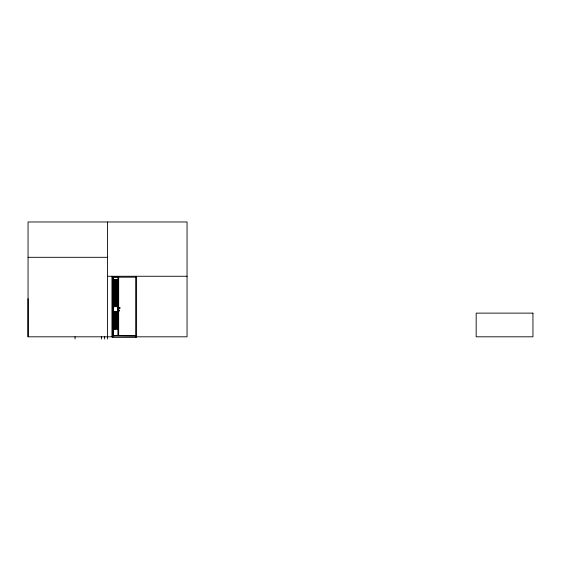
<?xml version="1.0" encoding="UTF-8"?>
<svg xmlns="http://www.w3.org/2000/svg" width="561" height="561" viewBox="0 0 561 561"><rect width="100%" height="100%" fill="white"/><g stroke="black" fill="none" stroke-linecap="round" stroke-linejoin="round"><path stroke-width="0.84" d="M112.502 336.81L112.488 335.534M112.502 276.818L112.502 277.19L136.057 277.19L136.057 276.264M112.866 335.927L112.866 277.19L112.866 336.2L112.502 336.2M112.502 335.927L136.057 336.2L135.685 335.927M136.057 336.551L136.057 335.709L112.495 335.702L118.532 335.506M117.992 308.361L117.964 307.624M118.105 309.686L118.02 310.878M118.02 310.24L118.02 310.64M118.231 307.877L118.196 307.652M118.364 307.484L118.336 307.035L118.588 308.171M118.834 307.54L118.75 308.108L118.806 307.54M118.995 308.052L118.995 307.694M118.904 310.457C119.227 308.76 119.227 312.091 118.904 310.429M119.17 310.654L119.135 310.92M119.879 307.694L119.837 308.129L119.023 308.08M119.086 310.745L118.308 310.521M119.893 308.003L119.037 307.94M117.887 297.618L112.999 297.267M117.887 306.678L112.999 306.334M114.696 297.47L114.682 288.873M114.696 306.537L114.696 298.08M117.887 329.041L112.999 328.69M116.253 306.537L116.155 297.94L114.43 298.326M117.985 307.673L118.027 307.19M118.722 307.786L118.883 307.94M118.006 307.484L118.399 307.056M118.364 308.262L118.189 308.655M118.49 308.347L118.083 308.69M119.184 310.717L118.294 310.773M113.918 280.198L114.065 279.813M115.468 280.198L115.622 279.813M114.43 280.198L115.741 280.198L115.797 279.813L115.79 306.678L114.43 306.285M115.741 280.198L116.155 279.813M114.241 288.873L114.241 297.618M116.947 280.156L117.172 279.813M117.298 280.198L117.354 279.813L117.354 288.55L117.249 280.198L117.705 279.813L117.705 288.55L117.305 288.186M114.241 297.94L114.241 306.678M117.172 288.873L117.172 297.618M117.298 289.266L117.354 288.873L117.354 297.618L117.249 289.266L117.705 288.873L117.705 297.618L117.305 297.246M115.741 298.326L114.472 298.305M117.172 306.678L116.947 298.284M114.521 311.65L114.149 328.893M114.703 311.65L114.703 329.041M114.647 328.648L114.654 312.014L115.054 311.65L115.054 329.041L112.873 328.648M117.172 311.65L117.172 329.041M117.354 329.041L117.354 311.65M117.298 328.648L117.305 312.014L117.705 311.65L117.705 329.041L115.524 328.648M117.978 309.763L118.217 311.313L118.041 310.829M119.774 307.694L119.802 308.094M113.694 288.41L113.694 279.953M113.694 297.47L113.834 289.217M113.694 306.537L113.743 298.2M116.155 288.873L114.43 289.266M119.802 307.975L119.037 308.059M119.072 310.696L118.294 310.668M118.189 307.603L118.154 307.849M118.399 308.69L118.006 308.262M118.161 309.595L118.413 310.002M112.495 335.702L118.666 335.478L118.666 276.868L112.523 276.868L112.523 335.478M112.999 280.156L113.126 279.813L113.126 288.55L112.999 288.207M112.999 289.217L113.126 288.873L113.126 297.618M115.293 288.284L115.293 280.072M112.999 298.284L117.887 297.94M115.293 297.351L115.391 289.217M115.293 306.411L115.293 298.2M112.999 311.993L113.126 311.65L113.126 329.041M116.947 288.207L117.032 280.177M116.947 297.267L116.947 289.217M116.947 306.334L117.025 298.326M116.947 328.69L116.947 311.993M114.192 298.305L112.915 298.305L114.598 297.94L114.598 306.678L112.873 306.285M28.05 257.31L107.551 257.31M107.551 276.264L187.051 276.264M112.684 279.813L117.887 279.813M112.915 280.177L114.598 279.813L114.598 288.55L112.873 288.165M114.472 280.177L115.748 280.177M112.873 280.198L114.185 280.198M114.43 288.165L116.155 288.55L116.239 279.813M117.172 288.55L117.032 288.186M112.684 288.55L117.887 288.55M113.308 288.873L117.887 288.873M112.873 289.266L114.598 288.873L114.598 297.618L112.873 297.225M114.43 297.225L116.155 297.618L116.239 288.873M117.249 306.285L117.705 306.678L117.705 297.94L117.298 298.326L117.249 306.285L117.354 306.678L117.354 297.94M112.684 311.65L117.887 311.65M112.873 312.035L114.654 312.014M115.524 312.035L117.305 312.014M115.643 312.498L117.165 312.772L115.832 312.772M115.832 327.912L117.165 327.912L115.643 328.185M28.05 298.669L28.057 336.81L112.789 336.81M136.057 336.074L136.057 337.364L112.502 337.364L112.502 276.264M115.748 306.313L116.155 306.678M114.149 311.79L114.381 328.669M115.748 288.186L115.797 288.55M115.517 288.165L115.622 288.55M114.241 288.55L114.241 279.813L114.156 306.678M114.065 288.55L113.925 288.186M115.692 297.225L115.797 297.618M115.468 297.225L115.622 297.618M113.918 297.225L114.065 297.618M115.468 306.285L115.622 306.678M113.925 306.313L114.065 306.678M114.423 328.648L114.521 329.041M136.057 337.364L136.057 336.81L187.051 336.81L187.051 221.981L28.05 221.981L28.05 336.81M136.604 276.264L136.604 336.81M135.685 277.19L135.685 336.2M117.887 276.868L117.887 335.478M117.074 280.198L117.074 288.165M116.415 279.813L116.415 306.678M116.33 279.813L116.33 306.678M115.959 311.65L115.959 329.041M115.706 279.813L115.706 306.678M115.236 311.65L115.236 329.041M114.858 279.813L114.858 306.678M114.774 279.813L114.774 306.678M114.682 279.813L114.682 288.55M114.325 279.813L114.325 288.55M114.325 288.873L114.325 297.618M114.325 297.94L114.325 306.678M113.308 276.868L113.308 335.478M113.126 297.94L113.126 306.678M111.948 276.264L111.948 336.81M107.551 221.981L107.565 339.019M104.619 336.81L104.619 339.019M101.562 336.768L101.562 338.977M75.062 336.768L75.062 338.977M114.514 327.912L112.992 328.185L114.514 327.912M114.479 312.498L112.992 312.498L114.479 312.498M532.95 313.122L476.177 313.122L476.177 336.81L532.95 336.81L532.95 313.122"/></g></svg>
